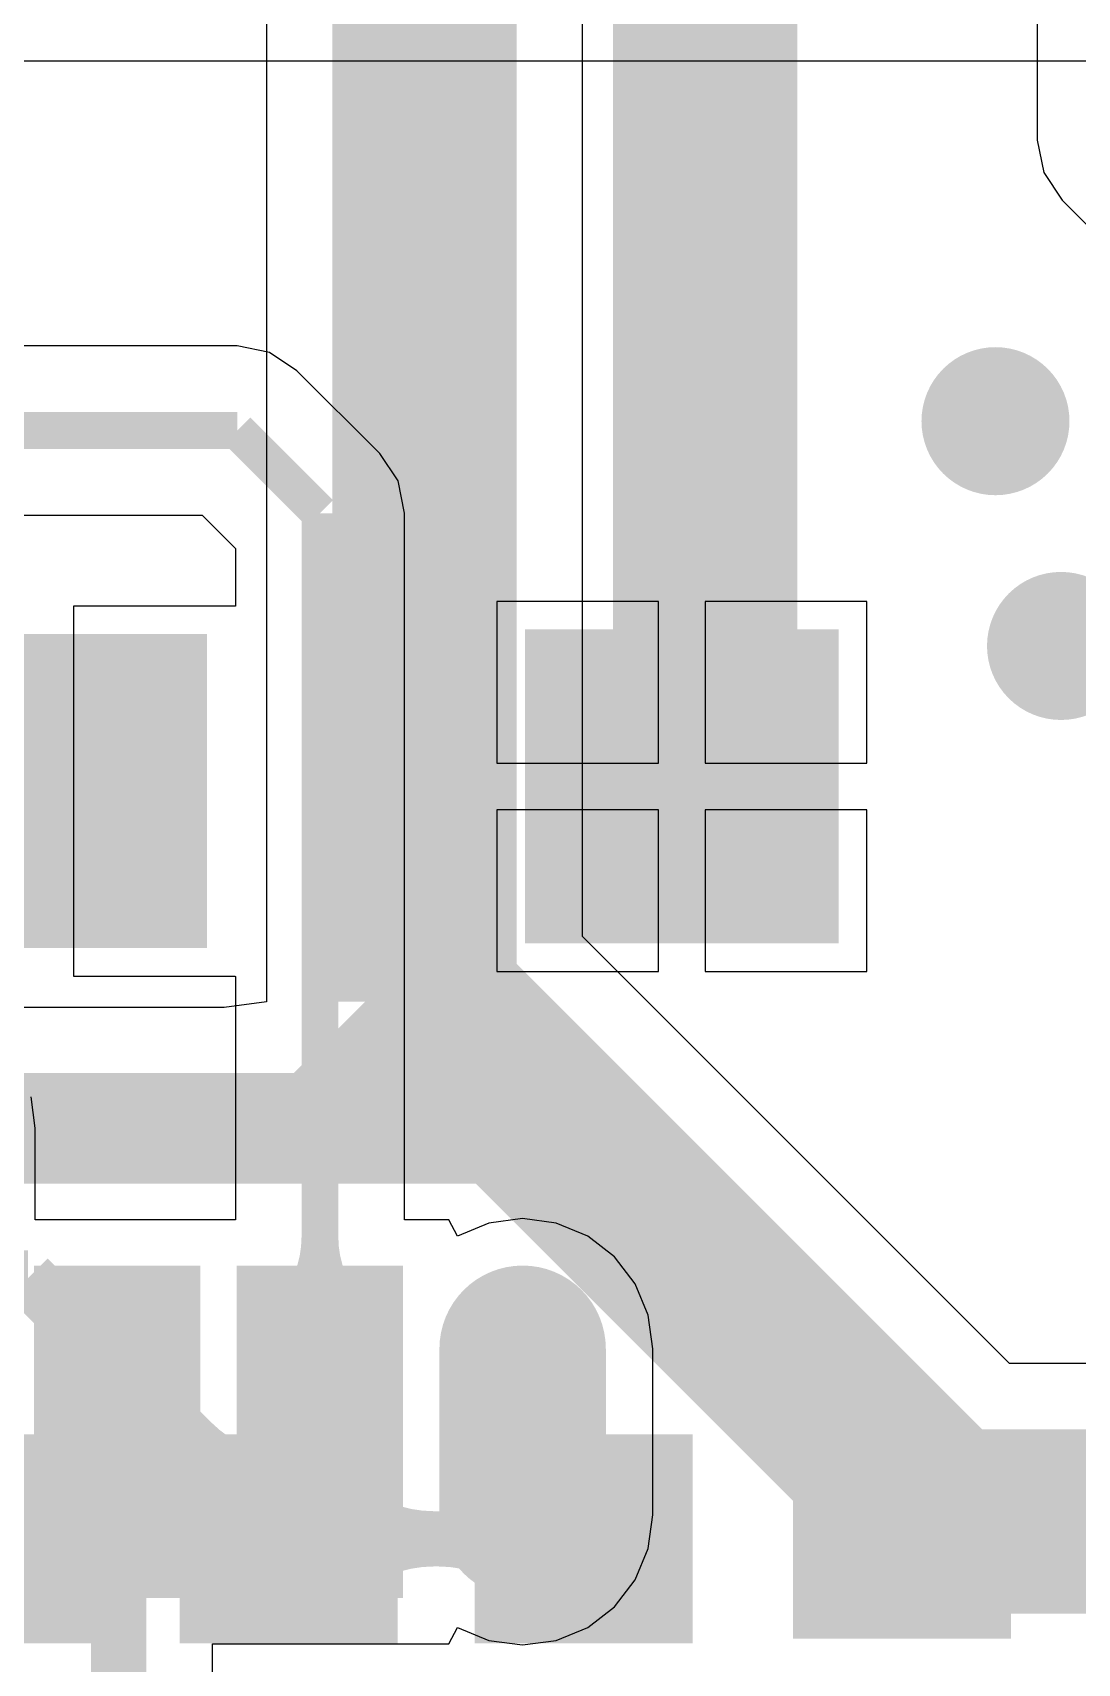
# Model space of a CAD drawing. Extents: x 56.2 to 141.8, y 48 to 96.4.
# Drawn here: x 115.6 to 121.27, y 60.72 to 69.57 of the extents above; entities that cross this region are included whole.
import ezdxf

# ---------------------------------------------------------------- set-up
doc = ezdxf.new("R2010")
doc.units = 0
doc.header["$MEASUREMENT"] = 0
for name, color, linetype in [('BOTTOMLAYER', 5, 'CONTINUOUS'), ('BOTTOMPASTE', 16, 'CONTINUOUS'), ('BOTTOMSOLDER', 6, 'CONTINUOUS'), ('MULTILAYER', 9, 'CONTINUOUS'), ('TOPLAYER', 1, 'CONTINUOUS'), ('TOPPASTE', 8, 'CONTINUOUS'), ('TOPSOLDER', 216, 'CONTINUOUS')]:
    doc.layers.add(name, color=color, linetype=linetype)

msp = doc.modelspace()

# ---------------------------------------------------------------- linework, layer by layer
at = {"layer": 'BOTTOMLAYER'}
for p, q in [((121.054785, 76.2254), (121.054785, 68.9864)), ((116.871666, 75.357055), (116.871666, 64.312803)), ((118.586334, 64.66792), (118.586334, 75.001935)), ((121.054785, 68.9864), (121.08971, 68.810817)), ((121.08971, 68.810817), (121.189168, 68.661968)), ((121.189168, 68.661968), (121.544768, 68.306368)), ((120.733231, 62.521023), (118.586334, 64.66792)), ((116.871666, 64.312803), (116.642312, 64.282607)), ((116.642312, 64.282607), (114.9604, 64.282607)), ((120.733317, 62.521112), (120.733231, 62.521023)), ((120.73412, 62.520134), (120.733317, 62.521112)), ((120.90352, 62.350734), (120.73412, 62.520134)), ((129.546266, 62.350734), (120.90352, 62.350734))]:
    msp.add_line(p, q, dxfattribs=at)
for points, const_width in [([(117.729, 64.3128), (117.729, 75.357055)], 1.000001), ([(119.253, 66.294), (119.253, 75.184)], 1.000001), ([(117.729, 64.3128), (120.5484, 61.4934)], 1.000001), ([(116.9416, 63.635004), (117.619396, 64.3128)], 0.299999), ([(117.619396, 64.3128), (117.729, 64.3128)], 0.299999), ([(114.9604, 63.627), (118.618, 63.627)], 0.599999), ([(112.9538, 62.8142), (115.577998, 62.8142)], 0.299999), ([(115.577998, 62.8142), (116.992395, 61.399804)], 0.299999), ([(120.5484, 61.4934), (130.4036, 61.4934)], 1.000001), ([(116.992405, 61.399804), (118.5926, 61.399804)], 0.299999)]:
    msp.add_lwpolyline(points, dxfattribs=dict(at, const_width=const_width))
for points, const_width in [([(120.6778, 67.4624, 1), (120.9778, 67.4624, 1)], 0.299999), ([(119.103, 66.294, 1), (119.403, 66.294, 1)], 0.299999), ([(121.0334, 66.2432, 1), (121.3334, 66.2432, 1)], 0.299999), ([(119.877002, 61.914796, 1), (120.377001, 61.914796, 1)], 0.499999), ([(119.877002, 61.914796, 1), (120.377001, 61.914796, 1)], 0.499999), ([(119.877002, 61.914796, 1), (120.377001, 61.914796, 1)], 0.499999), ([(119.877002, 61.914796, 1), (120.377001, 61.914796, 1)], 0.499999), ([(119.877002, 61.914796, 1), (120.377001, 61.914796, 1)], 0.499999), ([(119.877002, 61.914796, 1), (120.377001, 61.914796, 1)], 0.499999), ([(119.877002, 61.914796, 1), (120.377001, 61.914796, 1)], 0.499999), ([(119.877002, 61.914796, 1), (120.377001, 61.914796, 1)], 0.499999), ([(119.877002, 61.914796, 1), (120.377001, 61.914796, 1)], 0.499999), ([(119.877002, 61.914796, 1), (120.377001, 61.914796, 1)], 0.499999), ([(119.877002, 61.914796, 1), (120.377001, 61.914796, 1)], 0.499999), ([(116.336986, 61.980214, 1), (116.486983, 61.980214, 1)], 0.15), ([(116.336986, 61.980214, 1), (116.486983, 61.980214, 1)], 0.15), ([(116.336986, 61.980214, 1), (116.486983, 61.980214, 1)], 0.15), ([(116.336986, 61.980214, 1), (116.486983, 61.980214, 1)], 0.15), ([(116.336986, 61.980214, 1), (116.486983, 61.980214, 1)], 0.15), ([(116.336986, 61.980214, 1), (116.486983, 61.980214, 1)], 0.15), ([(116.336986, 61.980214, 1), (116.486983, 61.980214, 1)], 0.15), ([(116.336986, 61.980214, 1), (116.486983, 61.980214, 1)], 0.15), ([(116.336986, 61.980214, 1), (116.486983, 61.980214, 1)], 0.15), ([(116.336986, 61.980214, 1), (116.486983, 61.980214, 1)], 0.15), ([(116.336986, 61.980214, 1), (116.486983, 61.980214, 1)], 0.15), ([(116.336986, 61.980214, 1), (116.486983, 61.980214, 1)], 0.15), ([(116.336986, 61.980214, 1), (116.486983, 61.980214, 1)], 0.15), ([(116.336986, 61.980214, 1), (116.486983, 61.980214, 1)], 0.15), ([(116.397339, 61.919861, 1), (116.547336, 61.919861, 1)], 0.15), ([(116.397339, 61.919861, 1), (116.547336, 61.919861, 1)], 0.15), ([(116.397339, 61.919861, 1), (116.547336, 61.919861, 1)], 0.15), ([(116.397339, 61.919861, 1), (116.547336, 61.919861, 1)], 0.15), ([(116.397339, 61.919861, 1), (116.547336, 61.919861, 1)], 0.15), ([(116.397339, 61.919861, 1), (116.547336, 61.919861, 1)], 0.15), ([(116.397339, 61.919861, 1), (116.547336, 61.919861, 1)], 0.15), ([(116.397339, 61.919861, 1), (116.547336, 61.919861, 1)], 0.15), ([(116.397339, 61.919861, 1), (116.547336, 61.919861, 1)], 0.15), ([(116.397339, 61.919861, 1), (116.547336, 61.919861, 1)], 0.15), ([(116.397339, 61.919861, 1), (116.547336, 61.919861, 1)], 0.15), ([(116.397339, 61.919861, 1), (116.547336, 61.919861, 1)], 0.15), ([(116.397339, 61.919861, 1), (116.547336, 61.919861, 1)], 0.15), ([(116.397339, 61.919861, 1), (116.547336, 61.919861, 1)], 0.15), ([(120.0798, 61.425198, 1), (120.579799, 61.425198, 1)], 0.499999), ([(120.0798, 61.425198, 1), (120.579799, 61.425198, 1)], 0.499999), ([(120.0798, 61.425198, 1), (120.579799, 61.425198, 1)], 0.499999), ([(120.0798, 61.425198, 1), (120.579799, 61.425198, 1)], 0.499999), ([(120.0798, 61.425198, 1), (120.579799, 61.425198, 1)], 0.499999), ([(120.0798, 61.425198, 1), (120.579799, 61.425198, 1)], 0.499999), ([(120.0798, 61.425198, 1), (120.579799, 61.425198, 1)], 0.499999), ([(120.0798, 61.425198, 1), (120.579799, 61.425198, 1)], 0.499999), ([(120.0798, 61.425198, 1), (120.579799, 61.425198, 1)], 0.499999), ([(120.0798, 61.425198, 1), (120.579799, 61.425198, 1)], 0.499999), ([(120.0798, 61.425198, 1), (120.579799, 61.425198, 1)], 0.499999), ([(116.892403, 61.714799, 1), (117.0424, 61.714799, 1)], 0.15), ([(116.892403, 61.714799, 1), (117.0424, 61.714799, 1)], 0.15), ([(116.892403, 61.714799, 1), (117.0424, 61.714799, 1)], 0.15), ([(116.892403, 61.714799, 1), (117.0424, 61.714799, 1)], 0.15), ([(116.892403, 61.714799, 1), (117.0424, 61.714799, 1)], 0.15), ([(116.892403, 61.714799, 1), (117.0424, 61.714799, 1)], 0.15), ([(116.892403, 61.714799, 1), (117.0424, 61.714799, 1)], 0.15), ([(116.892403, 61.714799, 1), (117.0424, 61.714799, 1)], 0.15), ([(116.892403, 61.714799, 1), (117.0424, 61.714799, 1)], 0.15), ([(116.892403, 61.714799, 1), (117.0424, 61.714799, 1)], 0.15), ([(116.892403, 61.714799, 1), (117.0424, 61.714799, 1)], 0.15), ([(116.892403, 61.714799, 1), (117.0424, 61.714799, 1)], 0.15), ([(116.892403, 61.714799, 1), (117.0424, 61.714799, 1)], 0.15), ([(116.892403, 61.714799, 1), (117.0424, 61.714799, 1)], 0.15), ([(117.165138, 61.622536, 1), (117.315135, 61.622536, 1)], 0.15), ([(117.165138, 61.622536, 1), (117.315135, 61.622536, 1)], 0.15), ([(117.165138, 61.622536, 1), (117.315135, 61.622536, 1)], 0.15), ([(117.165138, 61.622536, 1), (117.315135, 61.622536, 1)], 0.15), ([(117.165138, 61.622536, 1), (117.315135, 61.622536, 1)], 0.15), ([(117.165138, 61.622536, 1), (117.315135, 61.622536, 1)], 0.15), ([(117.165138, 61.622536, 1), (117.315135, 61.622536, 1)], 0.15), ([(117.165138, 61.622536, 1), (117.315135, 61.622536, 1)], 0.15), ([(117.165138, 61.622536, 1), (117.315135, 61.622536, 1)], 0.15), ([(117.165138, 61.622536, 1), (117.315135, 61.622536, 1)], 0.15), ([(117.165138, 61.622536, 1), (117.315135, 61.622536, 1)], 0.15), ([(117.165138, 61.622536, 1), (117.315135, 61.622536, 1)], 0.15), ([(117.165138, 61.622536, 1), (117.315135, 61.622536, 1)], 0.15), ([(117.165138, 61.622536, 1), (117.315135, 61.622536, 1)], 0.15), ([(118.269863, 61.622544, 1), (118.41986, 61.622544, 1)], 0.15), ([(118.269863, 61.622544, 1), (118.41986, 61.622544, 1)], 0.15), ([(118.269863, 61.622544, 1), (118.41986, 61.622544, 1)], 0.15), ([(118.269863, 61.622544, 1), (118.41986, 61.622544, 1)], 0.15), ([(118.269863, 61.622544, 1), (118.41986, 61.622544, 1)], 0.15), ([(118.269863, 61.622544, 1), (118.41986, 61.622544, 1)], 0.15), ([(118.269863, 61.622544, 1), (118.41986, 61.622544, 1)], 0.15), ([(118.269863, 61.622544, 1), (118.41986, 61.622544, 1)], 0.15), ([(118.269863, 61.622544, 1), (118.41986, 61.622544, 1)], 0.15), ([(118.269863, 61.622544, 1), (118.41986, 61.622544, 1)], 0.15), ([(118.269863, 61.622544, 1), (118.41986, 61.622544, 1)], 0.15), ([(118.269863, 61.622544, 1), (118.41986, 61.622544, 1)], 0.15), ([(118.269863, 61.622544, 1), (118.41986, 61.622544, 1)], 0.15), ([(118.269863, 61.622544, 1), (118.41986, 61.622544, 1)], 0.15), ([(116.577402, 61.399798, 1), (116.727399, 61.399798, 1)], 0.15), ([(116.577402, 61.399798, 1), (116.727399, 61.399798, 1)], 0.15), ([(116.577402, 61.399798, 1), (116.727399, 61.399798, 1)], 0.15), ([(116.577402, 61.399798, 1), (116.727399, 61.399798, 1)], 0.15), ([(116.577402, 61.399798, 1), (116.727399, 61.399798, 1)], 0.15), ([(116.577402, 61.399798, 1), (116.727399, 61.399798, 1)], 0.15), ([(116.577402, 61.399798, 1), (116.727399, 61.399798, 1)], 0.15), ([(116.577402, 61.399798, 1), (116.727399, 61.399798, 1)], 0.15), ([(116.577402, 61.399798, 1), (116.727399, 61.399798, 1)], 0.15), ([(116.577402, 61.399798, 1), (116.727399, 61.399798, 1)], 0.15), ([(116.577402, 61.399798, 1), (116.727399, 61.399798, 1)], 0.15), ([(116.577402, 61.399798, 1), (116.727399, 61.399798, 1)], 0.15), ([(116.577402, 61.399798, 1), (116.727399, 61.399798, 1)], 0.15), ([(116.577402, 61.399798, 1), (116.727399, 61.399798, 1)], 0.15), ([(117.702866, 61.399804, 1), (117.852863, 61.399804, 1)], 0.15), ([(117.702866, 61.399804, 1), (117.852863, 61.399804, 1)], 0.15), ([(117.702866, 61.399804, 1), (117.852863, 61.399804, 1)], 0.15), ([(117.702866, 61.399804, 1), (117.852863, 61.399804, 1)], 0.15), ([(117.702866, 61.399804, 1), (117.852863, 61.399804, 1)], 0.15), ([(117.702866, 61.399804, 1), (117.852863, 61.399804, 1)], 0.15), ([(117.702866, 61.399804, 1), (117.852863, 61.399804, 1)], 0.15), ([(117.702866, 61.399804, 1), (117.852863, 61.399804, 1)], 0.15), ([(117.702866, 61.399804, 1), (117.852863, 61.399804, 1)], 0.15), ([(117.702866, 61.399804, 1), (117.852863, 61.399804, 1)], 0.15), ([(117.702866, 61.399804, 1), (117.852863, 61.399804, 1)], 0.15), ([(117.702866, 61.399804, 1), (117.852863, 61.399804, 1)], 0.15), ([(117.702866, 61.399804, 1), (117.852863, 61.399804, 1)], 0.15), ([(117.702866, 61.399804, 1), (117.852863, 61.399804, 1)], 0.15), ([(117.702891, 61.399804, 1), (117.852888, 61.399804, 1)], 0.15), ([(117.702891, 61.399804, 1), (117.852888, 61.399804, 1)], 0.15), ([(117.702891, 61.399804, 1), (117.852888, 61.399804, 1)], 0.15), ([(117.702891, 61.399804, 1), (117.852888, 61.399804, 1)], 0.15), ([(117.702891, 61.399804, 1), (117.852888, 61.399804, 1)], 0.15), ([(117.702891, 61.399804, 1), (117.852888, 61.399804, 1)], 0.15), ([(117.702891, 61.399804, 1), (117.852888, 61.399804, 1)], 0.15), ([(117.702891, 61.399804, 1), (117.852888, 61.399804, 1)], 0.15), ([(117.702891, 61.399804, 1), (117.852888, 61.399804, 1)], 0.15), ([(117.702891, 61.399804, 1), (117.852888, 61.399804, 1)], 0.15), ([(117.702891, 61.399804, 1), (117.852888, 61.399804, 1)], 0.15), ([(117.702891, 61.399804, 1), (117.852888, 61.399804, 1)], 0.15), ([(117.702891, 61.399804, 1), (117.852888, 61.399804, 1)], 0.15), ([(117.702891, 61.399804, 1), (117.852888, 61.399804, 1)], 0.15), ([(117.732124, 61.399804, 1), (117.882121, 61.399804, 1)], 0.15), ([(117.732124, 61.399804, 1), (117.882121, 61.399804, 1)], 0.15), ([(117.732124, 61.399804, 1), (117.882121, 61.399804, 1)], 0.15), ([(117.732124, 61.399804, 1), (117.882121, 61.399804, 1)], 0.15), ([(117.732124, 61.399804, 1), (117.882121, 61.399804, 1)], 0.15), ([(117.732124, 61.399804, 1), (117.882121, 61.399804, 1)], 0.15), ([(117.732124, 61.399804, 1), (117.882121, 61.399804, 1)], 0.15), ([(117.732124, 61.399804, 1), (117.882121, 61.399804, 1)], 0.15), ([(117.732124, 61.399804, 1), (117.882121, 61.399804, 1)], 0.15), ([(117.732124, 61.399804, 1), (117.882121, 61.399804, 1)], 0.15), ([(117.732124, 61.399804, 1), (117.882121, 61.399804, 1)], 0.15), ([(117.732124, 61.399804, 1), (117.882121, 61.399804, 1)], 0.15), ([(117.732124, 61.399804, 1), (117.882121, 61.399804, 1)], 0.15), ([(117.732124, 61.399804, 1), (117.882121, 61.399804, 1)], 0.15), ([(117.732124, 61.399804, 1), (117.882121, 61.399804, 1)], 0.15), ([(117.732124, 61.399804, 1), (117.882121, 61.399804, 1)], 0.15), ([(117.732124, 61.399804, 1), (117.882121, 61.399804, 1)], 0.15), ([(117.732124, 61.399804, 1), (117.882121, 61.399804, 1)], 0.15), ([(117.732124, 61.399804, 1), (117.882121, 61.399804, 1)], 0.15), ([(117.732124, 61.399804, 1), (117.882121, 61.399804, 1)], 0.15), ([(117.732124, 61.399804, 1), (117.882121, 61.399804, 1)], 0.15), ([(117.732124, 61.399804, 1), (117.882121, 61.399804, 1)], 0.15), ([(117.732124, 61.399804, 1), (117.882121, 61.399804, 1)], 0.15), ([(117.732124, 61.399804, 1), (117.882121, 61.399804, 1)], 0.15), ([(117.732124, 61.399804, 1), (117.882121, 61.399804, 1)], 0.15), ([(117.732124, 61.399804, 1), (117.882121, 61.399804, 1)], 0.15), ([(117.732124, 61.399804, 1), (117.882121, 61.399804, 1)], 0.15), ([(117.732124, 61.399804, 1), (117.882121, 61.399804, 1)], 0.15), ([(117.16514, 61.177058, 1), (117.315137, 61.177058, 1)], 0.15), ([(117.16514, 61.177058, 1), (117.315137, 61.177058, 1)], 0.15), ([(117.16514, 61.177058, 1), (117.315137, 61.177058, 1)], 0.15), ([(117.16514, 61.177058, 1), (117.315137, 61.177058, 1)], 0.15), ([(117.16514, 61.177058, 1), (117.315137, 61.177058, 1)], 0.15), ([(117.16514, 61.177058, 1), (117.315137, 61.177058, 1)], 0.15), ([(117.16514, 61.177058, 1), (117.315137, 61.177058, 1)], 0.15), ([(117.16514, 61.177058, 1), (117.315137, 61.177058, 1)], 0.15), ([(117.16514, 61.177058, 1), (117.315137, 61.177058, 1)], 0.15), ([(117.16514, 61.177058, 1), (117.315137, 61.177058, 1)], 0.15), ([(117.16514, 61.177058, 1), (117.315137, 61.177058, 1)], 0.15), ([(117.16514, 61.177058, 1), (117.315137, 61.177058, 1)], 0.15), ([(117.16514, 61.177058, 1), (117.315137, 61.177058, 1)], 0.15), ([(117.16514, 61.177058, 1), (117.315137, 61.177058, 1)], 0.15), ([(118.269863, 61.177063, 1), (118.41986, 61.177063, 1)], 0.15), ([(118.269863, 61.177063, 1), (118.41986, 61.177063, 1)], 0.15), ([(118.269863, 61.177063, 1), (118.41986, 61.177063, 1)], 0.15), ([(118.269863, 61.177063, 1), (118.41986, 61.177063, 1)], 0.15), ([(118.269863, 61.177063, 1), (118.41986, 61.177063, 1)], 0.15), ([(118.269863, 61.177063, 1), (118.41986, 61.177063, 1)], 0.15), ([(118.269863, 61.177063, 1), (118.41986, 61.177063, 1)], 0.15), ([(118.269863, 61.177063, 1), (118.41986, 61.177063, 1)], 0.15), ([(118.269863, 61.177063, 1), (118.41986, 61.177063, 1)], 0.15), ([(118.269863, 61.177063, 1), (118.41986, 61.177063, 1)], 0.15), ([(118.269863, 61.177063, 1), (118.41986, 61.177063, 1)], 0.15), ([(118.269863, 61.177063, 1), (118.41986, 61.177063, 1)], 0.15), ([(118.269863, 61.177063, 1), (118.41986, 61.177063, 1)], 0.15), ([(118.269863, 61.177063, 1), (118.41986, 61.177063, 1)], 0.15)]:
    msp.add_lwpolyline(points, format="xyb", close=True, dxfattribs=dict(at, const_width=const_width))
for points, const_width in [([(120.127001, 61.914796, -0.198912), (120.3298, 61.425198)], 1.000001), ([(120.127001, 61.914796, -0.198912), (120.3298, 61.425198)], 1.000001), ([(120.127001, 61.914796, -0.198912), (120.3298, 61.425198)], 1.000001), ([(120.127001, 61.914796, -0.198912), (120.3298, 61.425198)], 1.000001), ([(120.127001, 61.914796, -0.198912), (120.3298, 61.425198)], 1.000001), ([(120.127001, 61.914796, -0.198912), (120.3298, 61.425198)], 1.000001), ([(120.127001, 61.914796, -0.198912), (120.3298, 61.425198)], 1.000001), ([(120.127001, 61.914796, -0.198912), (120.3298, 61.425198)], 1.000001), ([(120.127001, 61.914796, -0.198912), (120.3298, 61.425198)], 1.000001), ([(120.127001, 61.914796, -0.198912), (120.3298, 61.425198)], 1.000001), ([(120.127001, 61.914796, -0.198912), (120.3298, 61.425198)], 1.000001), ([(116.411985, 61.980214, -0.198912), (116.652401, 61.399798)], 0.299999), ([(116.411985, 61.980214, -0.198912), (116.652401, 61.399798)], 0.299999), ([(116.411985, 61.980214, -0.198912), (116.652401, 61.399798)], 0.299999), ([(116.411985, 61.980214, -0.198912), (116.652401, 61.399798)], 0.299999), ([(116.411985, 61.980214, -0.198912), (116.652401, 61.399798)], 0.299999), ([(116.411985, 61.980214, -0.198912), (116.652401, 61.399798)], 0.299999), ([(116.411985, 61.980214, -0.198912), (116.652401, 61.399798)], 0.299999), ([(116.411985, 61.980214, -0.198912), (116.652401, 61.399798)], 0.299999), ([(116.411985, 61.980214, -0.198912), (116.652401, 61.399798)], 0.299999), ([(116.411985, 61.980214, -0.198912), (116.652401, 61.399798)], 0.299999), ([(116.411985, 61.980214, -0.198912), (116.652401, 61.399798)], 0.299999), ([(116.411985, 61.980214, -0.198912), (116.652401, 61.399798)], 0.299999), ([(116.411985, 61.980214, -0.198912), (116.652401, 61.399798)], 0.299999), ([(116.411985, 61.980214, -0.198912), (116.652401, 61.399798)], 0.299999), ([(116.967401, 61.714799, -0.198912), (116.472338, 61.919861)], 0.299999), ([(116.967401, 61.714799, -0.198912), (116.472338, 61.919861)], 0.299999), ([(116.967401, 61.714799, -0.198912), (116.472338, 61.919861)], 0.299999), ([(116.967401, 61.714799, -0.198912), (116.472338, 61.919861)], 0.299999), ([(116.967401, 61.714799, -0.198912), (116.472338, 61.919861)], 0.299999), ([(116.967401, 61.714799, -0.198912), (116.472338, 61.919861)], 0.299999), ([(116.967401, 61.714799, -0.198912), (116.472338, 61.919861)], 0.299999), ([(116.967401, 61.714799, -0.198912), (116.472338, 61.919861)], 0.299999), ([(116.967401, 61.714799, -0.198912), (116.472338, 61.919861)], 0.299999), ([(116.967401, 61.714799, -0.198912), (116.472338, 61.919861)], 0.299999), ([(116.967401, 61.714799, -0.198912), (116.472338, 61.919861)], 0.299999), ([(116.967401, 61.714799, -0.198912), (116.472338, 61.919861)], 0.299999), ([(116.967401, 61.714799, -0.198912), (116.472338, 61.919861)], 0.299999), ([(116.967401, 61.714799, -0.198912), (116.472338, 61.919861)], 0.299999), ([(117.777865, 61.399804, -0.198912), (117.240136, 61.622536)], 0.299999), ([(117.777865, 61.399804, -0.198912), (117.240136, 61.622536)], 0.299999), ([(117.777865, 61.399804, -0.198912), (117.240136, 61.622536)], 0.299999), ([(117.777865, 61.399804, -0.198912), (117.240136, 61.622536)], 0.299999), ([(117.777865, 61.399804, -0.198912), (117.240136, 61.622536)], 0.299999), ([(117.777865, 61.399804, -0.198912), (117.240136, 61.622536)], 0.299999), ([(117.777865, 61.399804, -0.198912), (117.240136, 61.622536)], 0.299999), ([(117.777865, 61.399804, -0.198912), (117.240136, 61.622536)], 0.299999), ([(117.777865, 61.399804, -0.198912), (117.240136, 61.622536)], 0.299999), ([(117.777865, 61.399804, -0.198912), (117.240136, 61.622536)], 0.299999), ([(117.777865, 61.399804, -0.198912), (117.240136, 61.622536)], 0.299999), ([(117.777865, 61.399804, -0.198912), (117.240136, 61.622536)], 0.299999), ([(117.777865, 61.399804, -0.198912), (117.240136, 61.622536)], 0.299999), ([(117.777865, 61.399804, -0.198912), (117.240136, 61.622536)], 0.299999), ([(118.344861, 61.622544, -0.198912), (117.807123, 61.399804)], 0.299999), ([(118.344861, 61.622544, -0.198912), (117.807123, 61.399804)], 0.299999), ([(118.344861, 61.622544, -0.198912), (117.807123, 61.399804)], 0.299999), ([(118.344861, 61.622544, -0.198912), (117.807123, 61.399804)], 0.299999), ([(118.344861, 61.622544, -0.198912), (117.807123, 61.399804)], 0.299999), ([(118.344861, 61.622544, -0.198912), (117.807123, 61.399804)], 0.299999), ([(118.344861, 61.622544, -0.198912), (117.807123, 61.399804)], 0.299999), ([(118.344861, 61.622544, -0.198912), (117.807123, 61.399804)], 0.299999), ([(118.344861, 61.622544, -0.198912), (117.807123, 61.399804)], 0.299999), ([(118.344861, 61.622544, -0.198912), (117.807123, 61.399804)], 0.299999), ([(118.344861, 61.622544, -0.198912), (117.807123, 61.399804)], 0.299999), ([(118.344861, 61.622544, -0.198912), (117.807123, 61.399804)], 0.299999), ([(118.344861, 61.622544, -0.198912), (117.807123, 61.399804)], 0.299999), ([(118.344861, 61.622544, -0.198912), (117.807123, 61.399804)], 0.299999), ([(117.240139, 61.177058, -0.198912), (117.77789, 61.399804)], 0.299999), ([(117.240139, 61.177058, -0.198912), (117.77789, 61.399804)], 0.299999), ([(117.240139, 61.177058, -0.198912), (117.77789, 61.399804)], 0.299999), ([(117.240139, 61.177058, -0.198912), (117.77789, 61.399804)], 0.299999), ([(117.240139, 61.177058, -0.198912), (117.77789, 61.399804)], 0.299999), ([(117.240139, 61.177058, -0.198912), (117.77789, 61.399804)], 0.299999), ([(117.240139, 61.177058, -0.198912), (117.77789, 61.399804)], 0.299999), ([(117.240139, 61.177058, -0.198912), (117.77789, 61.399804)], 0.299999), ([(117.240139, 61.177058, -0.198912), (117.77789, 61.399804)], 0.299999), ([(117.240139, 61.177058, -0.198912), (117.77789, 61.399804)], 0.299999), ([(117.240139, 61.177058, -0.198912), (117.77789, 61.399804)], 0.299999), ([(117.240139, 61.177058, -0.198912), (117.77789, 61.399804)], 0.299999), ([(117.240139, 61.177058, -0.198912), (117.77789, 61.399804)], 0.299999), ([(117.240139, 61.177058, -0.198912), (117.77789, 61.399804)], 0.299999), ([(117.807123, 61.399804, -0.198912), (118.344861, 61.177063)], 0.299999), ([(117.807123, 61.399804, -0.198912), (118.344861, 61.177063)], 0.299999), ([(117.807123, 61.399804, -0.198912), (118.344861, 61.177063)], 0.299999), ([(117.807123, 61.399804, -0.198912), (118.344861, 61.177063)], 0.299999), ([(117.807123, 61.399804, -0.198912), (118.344861, 61.177063)], 0.299999), ([(117.807123, 61.399804, -0.198912), (118.344861, 61.177063)], 0.299999), ([(117.807123, 61.399804, -0.198912), (118.344861, 61.177063)], 0.299999), ([(117.807123, 61.399804, -0.198912), (118.344861, 61.177063)], 0.299999), ([(117.807123, 61.399804, -0.198912), (118.344861, 61.177063)], 0.299999), ([(117.807123, 61.399804, -0.198912), (118.344861, 61.177063)], 0.299999), ([(117.807123, 61.399804, -0.198912), (118.344861, 61.177063)], 0.299999), ([(117.807123, 61.399804, -0.198912), (118.344861, 61.177063)], 0.299999), ([(117.807123, 61.399804, -0.198912), (118.344861, 61.177063)], 0.299999), ([(117.807123, 61.399804, -0.198912), (118.344861, 61.177063)], 0.299999)]:
    msp.add_lwpolyline(points, format="xyb", dxfattribs=dict(at, const_width=const_width))
for points in [[(114.902201, 61.864799), (114.902201, 60.934798), (115.882199, 61.864799), (115.882199, 60.934798)], [(116.502401, 61.864799), (116.502401, 60.934798), (117.482399, 61.864799), (117.482399, 60.934798)], [(119.082599, 60.934803), (119.082599, 61.864804), (118.102601, 60.934803), (118.102601, 61.864804)], [(119.829801, 61.890199), (119.829801, 60.960198), (120.809799, 61.890199), (120.809799, 60.960198)]]:
    msp.add_solid(points, dxfattribs=at)
at = {"layer": 'BOTTOMPASTE'}
for points in [[(114.902201, 61.864799), (114.902201, 60.934798), (115.882199, 61.864799), (115.882199, 60.934798)], [(116.502401, 61.864799), (116.502401, 60.934798), (117.482399, 61.864799), (117.482399, 60.934798)], [(119.082599, 60.934803), (119.082599, 61.864804), (118.102601, 60.934803), (118.102601, 61.864804)], [(119.829801, 61.890199), (119.829801, 60.960198), (120.809799, 61.890199), (120.809799, 60.960198)]]:
    msp.add_solid(points, dxfattribs=at)
at = {"layer": 'BOTTOMSOLDER', "const_width": 0.401599}
for points in [[(120.627, 67.4624, 1), (121.0286, 67.4624, 1)], [(119.0522, 66.294, 1), (119.4538, 66.294, 1)], [(120.9826, 66.2432, 1), (121.3842, 66.2432, 1)]]:
    msp.add_lwpolyline(points, format="xyb", close=True, dxfattribs=at)
at = {"layer": 'BOTTOMSOLDER'}
for points in [[(114.800601, 61.966399), (114.800601, 60.833198), (115.983799, 61.966399), (115.983799, 60.833198)], [(116.400801, 61.966399), (116.400801, 60.833198), (117.583999, 61.966399), (117.583999, 60.833198)], [(119.184199, 60.833203), (119.184199, 61.966404), (118.001001, 60.833203), (118.001001, 61.966404)], [(119.728201, 61.991799), (119.728201, 60.858598), (120.911399, 61.991799), (120.911399, 60.858598)]]:
    msp.add_solid(points, dxfattribs=at)
at = {"layer": 'MULTILAYER', "const_width": 0.299999}
for points in [[(120.6778, 67.4624, 1), (120.9778, 67.4624, 1)], [(119.103, 66.294, 1), (119.403, 66.294, 1)], [(121.0334, 66.2432, 1), (121.3334, 66.2432, 1)]]:
    msp.add_lwpolyline(points, format="xyb", close=True, dxfattribs=at)
at = {"layer": 'TOPLAYER'}
for p, q in [((111.899207, 69.416404), (124.244593, 69.416404)), ((116.713, 67.870415), (110.578448, 67.870415)), ((116.888583, 67.83549), (116.713, 67.870415)), ((117.037432, 67.736032), (116.888583, 67.83549)), ((117.486433, 67.287031), (117.037432, 67.736032)), ((117.585891, 67.138179), (117.486433, 67.287031)), ((117.620816, 66.962599), (117.585891, 67.138179)), ((110.925887, 66.952785), (116.522952, 66.952785)), ((116.522952, 66.952785), (116.703185, 66.772551)), ((117.620816, 63.130598), (117.620816, 66.962599)), ((116.703185, 66.772551), (116.703185, 66.459801)), ((116.613379, 66.459798), (115.824, 66.459798)), ((115.824, 66.459798), (115.824, 65.4558)), ((116.613381, 66.459798), (116.613379, 66.459801)), ((116.613379, 66.459801), (116.613379, 66.459798)), ((116.700998, 66.459801), (116.613381, 66.459798)), ((116.703185, 66.459801), (116.700998, 66.459801)), ((116.703185, 66.459801), (116.703185, 66.459801)), ((118.999, 66.485198), (118.122001, 66.485198)), ((118.122001, 66.485198), (118.122001, 65.6082)), ((118.999, 65.6082), (118.999, 66.485198)), ((120.129998, 66.485198), (119.253, 66.485198)), ((119.253, 66.485198), (119.253, 65.6082)), ((120.129998, 65.6082), (120.129998, 66.485198)), ((118.122001, 65.6082), (118.999, 65.6082)), ((119.253, 65.6082), (120.129998, 65.6082)), ((115.824, 65.4558), (115.824, 64.451802)), ((118.999, 65.3542), (118.122001, 65.3542)), ((118.122001, 65.3542), (118.122001, 64.477201)), ((118.999, 64.477201), (118.999, 65.3542)), ((120.129998, 65.3542), (119.253, 65.3542)), ((119.253, 65.3542), (119.253, 64.477201)), ((120.129998, 64.477201), (120.129998, 65.3542)), ((115.824, 64.451802), (116.613379, 64.451802)), ((116.613379, 64.451802), (116.613381, 64.451799)), ((116.613381, 64.451799), (116.613381, 64.451802)), ((116.613381, 64.451802), (116.700996, 64.451799)), ((116.700996, 64.451799), (116.703185, 64.449612)), ((116.703185, 64.449612), (116.703185, 63.130598)), ((118.122001, 64.477201), (118.999, 64.477201)), ((119.253, 64.477201), (120.129998, 64.477201)), ((115.617607, 63.627), (115.595268, 63.796685)), ((115.617607, 63.130598), (115.617607, 63.627)), ((116.703185, 63.130598), (115.617607, 63.130598)), ((117.861999, 63.130598), (117.620816, 63.130598)), ((117.908875, 63.042018), (117.861999, 63.1306)), ((117.861999, 63.1306), (117.861999, 63.130598)), ((118.079157, 63.112551), (117.908875, 63.042018)), ((118.261892, 63.13661), (118.079157, 63.112551)), ((118.444627, 63.112551), (118.261892, 63.13661)), ((118.614911, 63.042018), (118.444627, 63.112551)), ((118.761137, 62.929816), (118.614911, 63.042018)), ((118.873339, 62.78359), (118.761137, 62.929816)), ((118.943872, 62.613306), (118.873339, 62.78359)), ((118.967931, 62.430571), (118.943872, 62.613306)), ((118.967931, 61.530573), (118.967931, 62.430571)), ((118.943872, 61.347838), (118.967931, 61.530573)), ((118.873339, 61.177554), (118.943872, 61.347838)), ((118.761137, 61.031328), (118.873339, 61.177554)), ((118.614911, 60.919126), (118.761137, 61.031328)), ((117.861999, 60.8306), (117.908875, 60.919124)), ((117.908875, 60.919124), (117.908875, 60.919121)), ((117.908875, 60.919121), (117.908878, 60.919124)), ((117.908878, 60.919124), (118.079157, 60.848593)), ((118.444627, 60.848593), (118.614911, 60.919126)), ((116.579795, 59.564796), (116.579795, 60.830602)), ((116.579795, 60.830602), (117.861999, 60.830602)), ((117.861999, 60.830602), (117.861999, 60.8306)), ((118.079157, 60.848593), (118.261892, 60.824534)), ((118.261892, 60.824534), (118.444627, 60.848593))]:
    msp.add_line(p, q, dxfattribs=at)
for points, const_width in [([(120.6778, 67.4624, 1), (120.9778, 67.4624, 1)], 0.299999), ([(119.103, 66.294, 1), (119.403, 66.294, 1)], 0.299999), ([(121.0334, 66.2432, 1), (121.3334, 66.2432, 1)], 0.299999), ([(117.112001, 63.034151, 1), (117.212001, 63.034151, 1)], 0.1), ([(117.112001, 63.034151, 1), (117.212001, 63.034151, 1)], 0.1), ([(117.112001, 63.034151, 1), (117.212001, 63.034151, 1)], 0.1), ([(117.112001, 63.034151, 1), (117.212001, 63.034151, 1)], 0.1), ([(117.112001, 63.034151, 1), (117.212001, 63.034151, 1)], 0.1), ([(117.112001, 63.034151, 1), (117.212001, 63.034151, 1)], 0.1), ([(117.112001, 63.034151, 1), (117.212001, 63.034151, 1)], 0.1), ([(117.112001, 63.034151, 1), (117.212001, 63.034151, 1)], 0.1), ([(117.112001, 63.034151, 1), (117.212001, 63.034151, 1)], 0.1), ([(117.112001, 63.034151, 1), (117.212001, 63.034151, 1)], 0.1), ([(118.086891, 62.430571, 1), (118.436893, 62.430571, 1)], 0.349999), ([(116.935225, 62.607375, 1), (117.035224, 62.607375, 1)], 0.1), ([(116.935225, 62.607375, 1), (117.035224, 62.607375, 1)], 0.1), ([(116.935225, 62.607375, 1), (117.035224, 62.607375, 1)], 0.1), ([(116.935225, 62.607375, 1), (117.035224, 62.607375, 1)], 0.1), ([(116.935225, 62.607375, 1), (117.035224, 62.607375, 1)], 0.1), ([(117.288777, 62.607375, 1), (117.388777, 62.607375, 1)], 0.1), ([(117.288777, 62.607375, 1), (117.388777, 62.607375, 1)], 0.1), ([(117.288777, 62.607375, 1), (117.388777, 62.607375, 1)], 0.1), ([(117.288777, 62.607375, 1), (117.388777, 62.607375, 1)], 0.1), ([(117.288777, 62.607375, 1), (117.388777, 62.607375, 1)], 0.1), ([(118.086891, 61.530573, 1), (118.436893, 61.530573, 1)], 0.349999), ([(115.84558, 61.389179, 1), (115.995577, 61.389179, 1)], 0.15), ([(115.84558, 61.389179, 1), (115.995577, 61.389179, 1)], 0.15), ([(115.84558, 61.389179, 1), (115.995577, 61.389179, 1)], 0.15), ([(115.84558, 61.389179, 1), (115.995577, 61.389179, 1)], 0.15), ([(115.84558, 61.389179, 1), (115.995577, 61.389179, 1)], 0.15), ([(115.84558, 61.389179, 1), (115.995577, 61.389179, 1)], 0.15), ([(115.84558, 61.389179, 1), (115.995577, 61.389179, 1)], 0.15), ([(115.84558, 61.389179, 1), (115.995577, 61.389179, 1)], 0.15), ([(115.84558, 61.389179, 1), (115.995577, 61.389179, 1)], 0.15), ([(115.84558, 61.389179, 1), (115.995577, 61.389179, 1)], 0.15), ([(115.84558, 61.389179, 1), (115.995577, 61.389179, 1)], 0.15), ([(115.84558, 61.389179, 1), (115.995577, 61.389179, 1)], 0.15), ([(115.84558, 61.389179, 1), (115.995577, 61.389179, 1)], 0.15), ([(115.84558, 61.389179, 1), (115.995577, 61.389179, 1)], 0.15), ([(116.128424, 61.389179, 1), (116.278421, 61.389179, 1)], 0.15), ([(116.128424, 61.389179, 1), (116.278421, 61.389179, 1)], 0.15), ([(116.128424, 61.389179, 1), (116.278421, 61.389179, 1)], 0.15), ([(116.128424, 61.389179, 1), (116.278421, 61.389179, 1)], 0.15), ([(116.128424, 61.389179, 1), (116.278421, 61.389179, 1)], 0.15), ([(116.128424, 61.389179, 1), (116.278421, 61.389179, 1)], 0.15), ([(116.128424, 61.389179, 1), (116.278421, 61.389179, 1)], 0.15), ([(116.128424, 61.389179, 1), (116.278421, 61.389179, 1)], 0.15), ([(116.128424, 61.389179, 1), (116.278421, 61.389179, 1)], 0.15), ([(116.128424, 61.389179, 1), (116.278421, 61.389179, 1)], 0.15), ([(116.128424, 61.389179, 1), (116.278421, 61.389179, 1)], 0.15), ([(116.128424, 61.389179, 1), (116.278421, 61.389179, 1)], 0.15), ([(116.128424, 61.389179, 1), (116.278421, 61.389179, 1)], 0.15), ([(116.128424, 61.389179, 1), (116.278421, 61.389179, 1)], 0.15), ([(115.995, 61.067069, 1), (116.144998, 61.067069, 1)], 0.15), ([(115.995, 61.067069, 1), (116.144998, 61.067069, 1)], 0.15), ([(115.995, 61.067069, 1), (116.144998, 61.067069, 1)], 0.15), ([(115.995, 61.067069, 1), (116.144998, 61.067069, 1)], 0.15), ([(115.995, 61.067069, 1), (116.144998, 61.067069, 1)], 0.15), ([(115.995, 61.067069, 1), (116.144998, 61.067069, 1)], 0.15), ([(115.995, 61.067069, 1), (116.144998, 61.067069, 1)], 0.15), ([(115.995, 61.067069, 1), (116.144998, 61.067069, 1)], 0.15), ([(115.995, 61.067069, 1), (116.144998, 61.067069, 1)], 0.15), ([(115.995, 61.067069, 1), (116.144998, 61.067069, 1)], 0.15), ([(115.995, 61.067069, 1), (116.144998, 61.067069, 1)], 0.15), ([(115.995, 61.067069, 1), (116.144998, 61.067069, 1)], 0.15), ([(115.995, 61.067069, 1), (116.144998, 61.067069, 1)], 0.15), ([(115.995, 61.067069, 1), (116.144998, 61.067069, 1)], 0.15), ([(115.995, 61.028448, 1), (116.144998, 61.028448, 1)], 0.15), ([(115.995, 61.028448, 1), (116.144998, 61.028448, 1)], 0.15), ([(115.995, 61.028448, 1), (116.144998, 61.028448, 1)], 0.15), ([(115.995, 61.028448, 1), (116.144998, 61.028448, 1)], 0.15), ([(115.995, 61.028448, 1), (116.144998, 61.028448, 1)], 0.15), ([(115.995, 61.028448, 1), (116.144998, 61.028448, 1)], 0.15), ([(115.995, 61.028448, 1), (116.144998, 61.028448, 1)], 0.15), ([(115.995, 61.028448, 1), (116.144998, 61.028448, 1)], 0.15), ([(115.995, 61.028448, 1), (116.144998, 61.028448, 1)], 0.15), ([(115.995, 61.028448, 1), (116.144998, 61.028448, 1)], 0.15), ([(115.995, 61.028448, 1), (116.144998, 61.028448, 1)], 0.15), ([(115.995, 61.028448, 1), (116.144998, 61.028448, 1)], 0.15), ([(115.995, 61.028448, 1), (116.144998, 61.028448, 1)], 0.15), ([(115.995, 61.028448, 1), (116.144998, 61.028448, 1)], 0.15)]:
    msp.add_lwpolyline(points, format="xyb", close=True, dxfattribs=dict(at, const_width=const_width))
for points, const_width in [([(110.3884, 67.4116), (116.713, 67.4116)], 0.2), ([(116.713, 67.4116), (117.162001, 66.962599)], 0.2), ([(117.162001, 61.9806), (117.162001, 66.962599)], 0.2), ([(118.261892, 62.430571), (118.261892, 61.530573)], 0.700001), ([(116.069999, 59.309), (116.069999, 61.972601)], 0.299999)]:
    msp.add_lwpolyline(points, dxfattribs=dict(at, const_width=const_width))
for points, const_width in [([(117.162001, 63.034151, -0.198912), (116.985224, 62.607375)], 0.2), ([(117.162001, 63.034151, -0.198912), (116.985224, 62.607375)], 0.2), ([(117.162001, 63.034151, -0.198912), (116.985224, 62.607375)], 0.2), ([(117.162001, 63.034151, -0.198912), (116.985224, 62.607375)], 0.2), ([(117.162001, 63.034151, -0.198912), (116.985224, 62.607375)], 0.2), ([(117.338777, 62.607375, -0.198912), (117.162001, 63.034151)], 0.2), ([(117.338777, 62.607375, -0.198912), (117.162001, 63.034151)], 0.2), ([(117.338777, 62.607375, -0.198912), (117.162001, 63.034151)], 0.2), ([(117.338777, 62.607375, -0.198912), (117.162001, 63.034151)], 0.2), ([(117.338777, 62.607375, -0.198912), (117.162001, 63.034151)], 0.2), ([(115.920578, 61.389179, -0.198912), (116.069999, 61.028448)], 0.299999), ([(115.920578, 61.389179, -0.198912), (116.069999, 61.028448)], 0.299999), ([(115.920578, 61.389179, -0.198912), (116.069999, 61.028448)], 0.299999), ([(115.920578, 61.389179, -0.198912), (116.069999, 61.028448)], 0.299999), ([(115.920578, 61.389179, -0.198912), (116.069999, 61.028448)], 0.299999), ([(115.920578, 61.389179, -0.198912), (116.069999, 61.028448)], 0.299999), ([(115.920578, 61.389179, -0.198912), (116.069999, 61.028448)], 0.299999), ([(115.920578, 61.389179, -0.198912), (116.069999, 61.028448)], 0.299999), ([(115.920578, 61.389179, -0.198912), (116.069999, 61.028448)], 0.299999), ([(115.920578, 61.389179, -0.198912), (116.069999, 61.028448)], 0.299999), ([(115.920578, 61.389179, -0.198912), (116.069999, 61.028448)], 0.299999), ([(115.920578, 61.389179, -0.198912), (116.069999, 61.028448)], 0.299999), ([(115.920578, 61.389179, -0.198912), (116.069999, 61.028448)], 0.299999), ([(115.920578, 61.389179, -0.198912), (116.069999, 61.028448)], 0.299999), ([(116.069999, 61.067069, -0.198912), (116.203423, 61.389179)], 0.299999), ([(116.069999, 61.067069, -0.198912), (116.203423, 61.389179)], 0.299999), ([(116.069999, 61.067069, -0.198912), (116.203423, 61.389179)], 0.299999), ([(116.069999, 61.067069, -0.198912), (116.203423, 61.389179)], 0.299999), ([(116.069999, 61.067069, -0.198912), (116.203423, 61.389179)], 0.299999), ([(116.069999, 61.067069, -0.198912), (116.203423, 61.389179)], 0.299999), ([(116.069999, 61.067069, -0.198912), (116.203423, 61.389179)], 0.299999), ([(116.069999, 61.067069, -0.198912), (116.203423, 61.389179)], 0.299999), ([(116.069999, 61.067069, -0.198912), (116.203423, 61.389179)], 0.299999), ([(116.069999, 61.067069, -0.198912), (116.203423, 61.389179)], 0.299999), ([(116.069999, 61.067069, -0.198912), (116.203423, 61.389179)], 0.299999), ([(116.069999, 61.067069, -0.198912), (116.203423, 61.389179)], 0.299999), ([(116.069999, 61.067069, -0.198912), (116.203423, 61.389179)], 0.299999), ([(116.069999, 61.067069, -0.198912), (116.203423, 61.389179)], 0.299999)]:
    msp.add_lwpolyline(points, format="xyb", dxfattribs=dict(at, const_width=const_width))
for points in [[(114.947001, 64.705801), (116.446998, 64.705801), (114.947001, 66.205799), (116.446998, 66.205799)], [(118.376001, 64.731201), (119.875998, 64.731201), (118.376001, 66.231198), (119.875998, 66.231198)], [(116.412, 61.180602), (116.412, 62.780598), (115.712001, 61.180602), (115.712001, 62.780598)], [(117.512, 61.180602), (117.512, 62.780598), (116.812002, 61.180602), (116.812002, 62.780598)]]:
    msp.add_solid(points, dxfattribs=at)
at = {"layer": 'TOPPASTE', "const_width": 0.349999}
for points in [[(118.086891, 62.430571, 1), (118.436893, 62.430571, 1)], [(118.086891, 61.530573, 1), (118.436893, 61.530573, 1)]]:
    msp.add_lwpolyline(points, format="xyb", close=True, dxfattribs=at)
at = {"layer": 'TOPPASTE', "const_width": 0.700001}
msp.add_lwpolyline([(118.261892, 62.430571), (118.261892, 61.530573)], dxfattribs=at)
at = {"layer": 'TOPPASTE'}
for points in [[(114.947001, 64.705801), (116.446998, 64.705801), (114.947001, 66.205799), (116.446998, 66.205799)], [(118.376001, 64.731201), (119.875998, 64.731201), (118.376001, 66.231198), (119.875998, 66.231198)], [(116.412, 61.180602), (116.412, 62.780598), (115.712001, 61.180602), (115.712001, 62.780598)], [(117.512, 61.180602), (117.512, 62.780598), (116.812002, 61.180602), (116.812002, 62.780598)]]:
    msp.add_solid(points, dxfattribs=at)
at = {"layer": 'TOPSOLDER'}
for points, const_width in [([(120.627, 67.4624, 1), (121.0286, 67.4624, 1)], 0.401599), ([(119.0522, 66.294, 1), (119.4538, 66.294, 1)], 0.401599), ([(120.9826, 66.2432, 1), (121.3842, 66.2432, 1)], 0.401599), ([(118.036091, 62.430571, 1), (118.487693, 62.430571, 1)], 0.451599), ([(118.036091, 61.530573, 1), (118.487693, 61.530573, 1)], 0.451599)]:
    msp.add_lwpolyline(points, format="xyb", close=True, dxfattribs=dict(at, const_width=const_width))
at = {"layer": 'TOPSOLDER', "const_width": 0.903201}
msp.add_lwpolyline([(118.261892, 62.430571), (118.261892, 61.530573)], dxfattribs=at)
at = {"layer": 'TOPSOLDER'}
for points in [[(114.845401, 64.604202), (116.548598, 64.604202), (114.845401, 66.307398), (116.548598, 66.307398)], [(118.274401, 64.629601), (119.977598, 64.629601), (118.274401, 66.332798), (119.977598, 66.332798)], [(116.5136, 61.079002), (116.5136, 62.882198), (115.610401, 61.079002), (115.610401, 62.882198)], [(117.6136, 61.079002), (117.6136, 62.882198), (116.710402, 61.079002), (116.710402, 62.882198)]]:
    msp.add_solid(points, dxfattribs=at)

doc.saveas('drawing.dxf')
